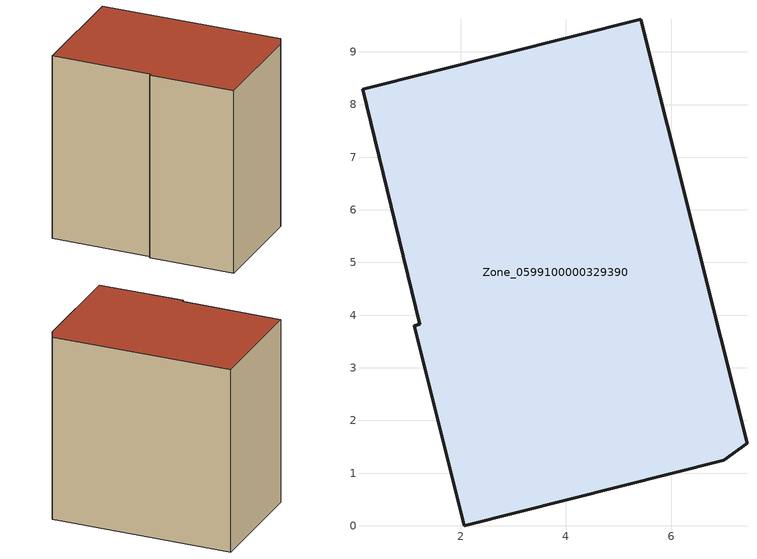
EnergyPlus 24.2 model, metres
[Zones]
Zone_0599100000329390
 floor ground (C_G): 7.44,1.57 6.99,1.24 2.07,0 1.12,3.8 1.22,3.83 0.14,8.29 5.42,9.62 z0
 wall outside (C_F): 5.42,9.62 0.14,8.29 1.22,3.83 1.12,3.8 2.07,0 6.99,1.24 7.44,1.57 5.42,9.62 z0:8.61
 roof outside (C_R): 1.22,3.83 1.12,3.8 2.07,0 6.99,1.24 7.44,1.57 5.42,9.62 0.14,8.29 z8.61
[BUILDING]
Pand.0599100000329390: North Axis=0; Terrain=City; Loads Convergence Tolerance Value=0.04; Temperature Convergence Tolerance Value=0.4; Solar Distribution=FullExterior; Maximum Number of Warmup Days=25; Minimum Number of Warmup Days=1
[Site:Location]
Rotterdam.The.Hague.AP_ZH_NLD Design_Conditions: Latitude=51.96; Longitude=4.45; Time Zone=1; Elevation=-4.5
[SITE:GROUNDTEMPERATURE:BUILDINGSURFACE]
18, 18, 18, 18, 18, 18, 18, 18, 18, 18, 18, 18
[MATERIAL] Thermal Absorptance=0.9; Solar Absorptance=0.7; Visible Absorptance=0.7
Name | Roughness | Thickness | Conductivity | Density | Specific Heat
G.TC.1975-1991 | MediumSmooth | 0.15 | 0.288461 | 540 | 1210
F.TC.1975-1991 | Rough | 0.3 | 0.230769 | 1920 | 840
R.TC.1975-1991 | MediumRough | 0.2 | 0.153846 | 1500 | 1000
[CONSTRUCTION]
C_G: G.TC.1975-1991
C_F: F.TC.1975-1991
C_R: R.TC.1975-1991
[ZONE]
Zone_0599100000329390: Type=1; Multiplier=1; Ceiling Height=Autocalculate; Volume=Autocalculate; Floor Area=autocalculate; Part of Total Floor Area=Yes
[ZONEINFILTRATION:DESIGNFLOWRATE]
Infil_Zone_0599100000329390: Zone or ZoneList or Space or SpaceList=Zone_0599100000329390; Schedule=AlwaysOn; Design Flow Rate Calculation Method=Flow/Area; Flow Rate per Floor Area=0.003; Constant Term Coefficient=1; Temperature Term Coefficient=0; Velocity Term Coefficient=0; Velocity Squared Term Coefficient=0
[HVACTEMPLATE:ZONE:IDEALLOADSAIRSYSTEM]
Zone_0599100000329390: Maximum Heating Supply Air Temperature=50; Minimum Cooling Supply Air Temperature=13; Maximum Heating Supply Air Humidity Ratio=0.0156; Minimum Cooling Supply Air Humidity Ratio=0.0077; Heating Limit=NoLimit; Cooling Limit=NoLimit; Dehumidification Control Type=ConstantSensibleHeatRatio; Cooling Sensible Heat Ratio=0.7; Dehumidification Setpoint=60; Humidification Control Type=None; Humidification Setpoint=30; Outdoor Air Method=None; Outdoor Air Flow Rate per Person=0.00944; Outdoor Air Flow Rate per Zone Floor Area=0; Outdoor Air Flow Rate per Zone=0; Demand Controlled Ventilation Type=None; Outdoor Air Economizer Type=NoEconomizer; Heat Recovery Type=None; Sensible Heat Recovery Effectiveness=0.7; Latent Heat Recovery Effectiveness=0.65
[ZONECONTROL:THERMOSTAT]
ThermostatControl_Zone_0599100000329390: Zone or ZoneList=Zone_0599100000329390; Control Type Schedule=DualSetpointControlType; Control 1=Thermostat_Zone_0599100000329390; Temperature Difference Between Cutout And Setpoint=0
[THERMOSTATSETPOINT:DUALSETPOINT]
Thermostat_Zone_0599100000329390: Heating Setpoint Temperature Schedule=HeatingSetpoint_Zone_0599100000329390; Cooling Setpoint Temperature Schedule=CoolingSetpoint_Zone_0599100000329390
[SCHEDULE:COMPACT]
HeatingSetpoint_Zone_0599100000329390: Through: 12/31, For: AllDays, Until: 24:00, 21
CoolingSetpoint_Zone_0599100000329390: Through: 12/31, For: AllDays, Until: 24:00, 24
DualSetpointControlType: Through: 12/31, For: AllDays, Until: 24:00, 4
AlwaysOn: Through: 12/31, For: AllDays, Until: 24:00, 1
